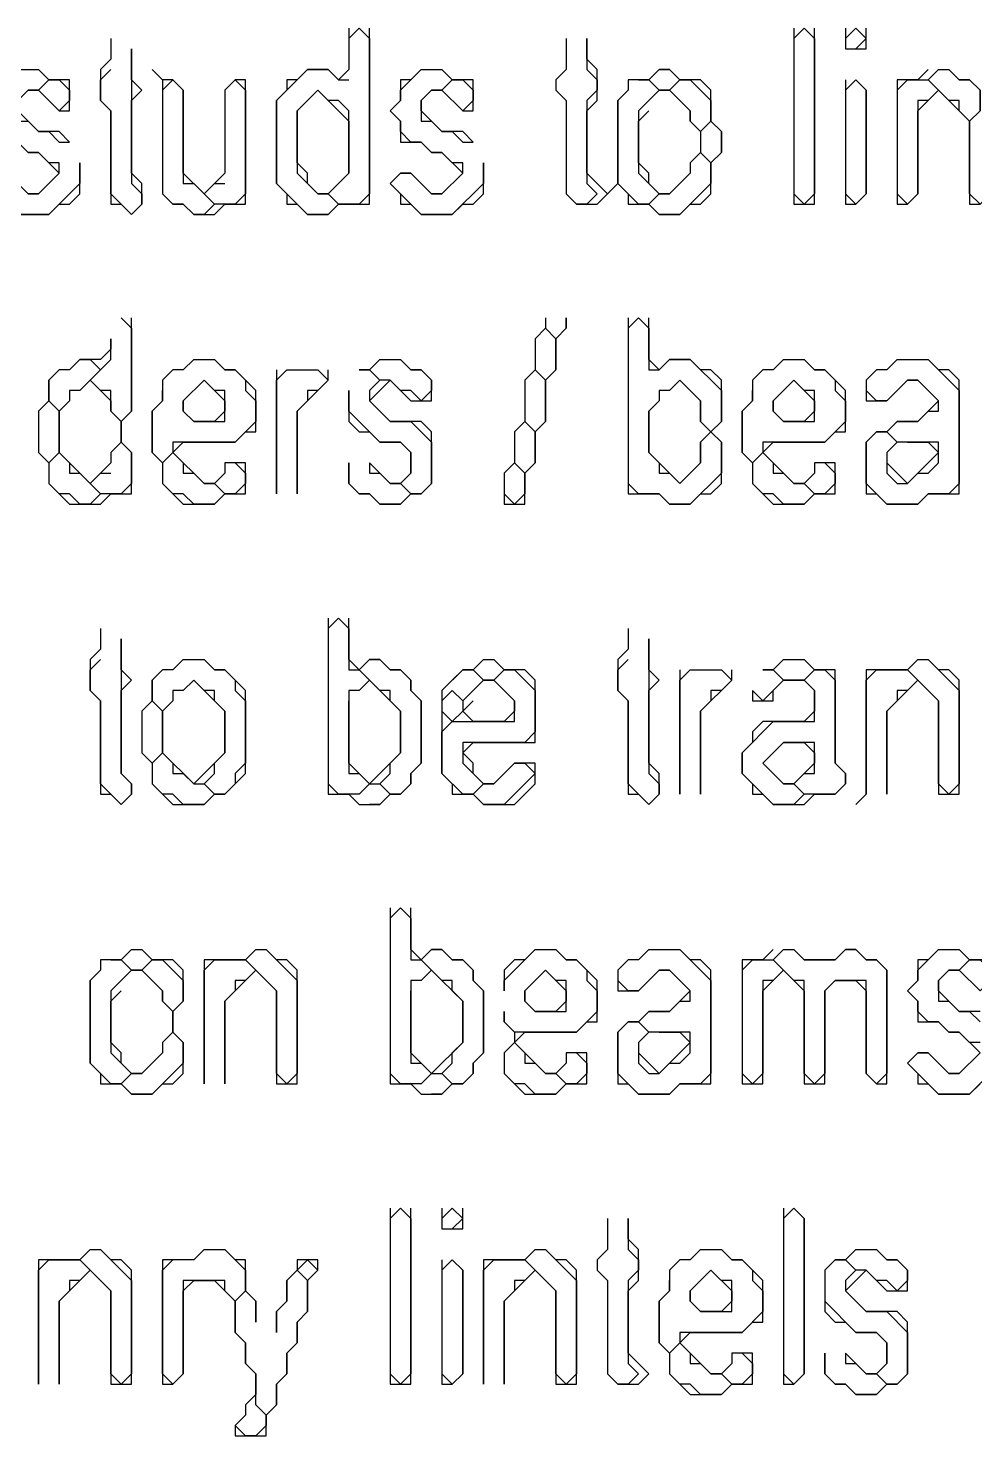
# Model space of a CAD drawing. Header units: metres. Extents: x 29 to 985, y 15 to 633.
# Drawn here: x 65.69 to 83.63, y 41.57 to 68.24 of the extents above; entities that cross this region are included whole.
import ezdxf

# ---------------------------------------------------------------- set-up
doc = ezdxf.new("R2010")
doc.units = ezdxf.units.M
doc.layers.add('ORIGINAL_DRAWING', color=8, linetype='CONTINUOUS')

msp = doc.modelspace()

# ---------------------------------------------------------------- linework, layer by layer
at = {"layer": 'ORIGINAL_DRAWING'}
for points in [[(67.255, 68.039), (67.255, 67.647), (67.059, 67.451), (67.059, 66.863), (67.255, 66.667), (67.255, 64.902), (67.451, 64.902), (67.647, 64.706), (67.843, 64.902), (67.843, 65.294), (67.647, 65.49), (67.647, 66.863), (67.843, 67.059), (67.647, 67.255), (67.647, 67.843), (67.647, 65.294), (67.843, 65.098), (67.843, 64.902), (67.647, 64.706), (67.255, 65.098), (67.255, 66.667), (67.059, 66.863), (67.059, 67.255), (67.255, 67.451)], [(71.765, 68.039), (71.961, 68.235), (72.157, 68.039), (72.157, 65.098), (71.961, 64.902), (71.569, 64.902), (71.373, 65.098), (71.765, 65.49), (71.765, 66.667), (71.569, 66.863), (71.373, 66.863), (71.176, 67.059), (70.784, 66.667), (70.784, 65.49), (71.176, 65.098), (71.373, 65.098), (71.569, 64.902), (71.373, 64.706), (70.98, 64.706), (70.392, 65.294), (70.392, 66.863), (70.98, 67.451), (71.373, 67.451), (71.569, 67.255), (71.765, 67.255)], [(71.765, 68.235), (71.765, 67.451), (71.569, 67.255), (71.373, 67.451), (70.98, 67.451), (70.784, 67.255), (70.588, 67.255), (70.588, 67.059), (70.392, 66.863), (70.392, 65.294), (70.588, 65.098), (70.588, 64.902), (70.784, 64.902), (70.98, 64.706), (71.373, 64.706), (71.569, 64.902), (72.157, 64.902), (72.157, 68.235)], [(75.882, 68.039), (75.882, 67.451), (75.686, 67.255), (75.686, 67.059), (75.882, 66.863), (75.882, 65.098), (76.078, 64.902), (76.471, 64.902), (76.863, 65.294), (77.059, 65.098), (77.059, 64.902), (77.451, 64.902), (77.647, 64.706), (78.039, 64.706), (78.235, 64.902), (78.431, 64.902), (78.627, 65.098), (78.627, 65.686), (78.824, 65.882), (78.824, 66.275), (78.627, 66.471), (78.627, 67.059), (78.431, 67.255), (78.039, 67.255), (77.843, 67.451), (77.647, 67.451), (77.451, 67.255), (77.059, 67.255), (77.059, 67.059), (76.863, 66.863), (76.863, 65.294), (76.667, 65.098), (76.275, 65.49), (76.275, 66.667), (76.471, 66.863), (76.471, 67.451), (76.275, 67.647), (76.275, 68.039), (76.275, 67.451), (76.471, 67.255), (76.471, 67.059), (76.275, 66.863), (76.275, 65.294), (76.471, 65.098), (76.275, 64.902), (76.078, 64.902), (75.882, 65.098)], [(80.196, 68.039), (80.392, 68.235), (80.588, 68.039), (80.588, 65.098), (80.392, 64.902), (80.196, 65.098)], [(80.196, 68.235), (80.196, 64.902), (80.588, 64.902), (80.588, 68.235)], [(81.176, 68.039), (81.373, 68.235), (81.569, 68.039), (81.373, 67.843)], [(81.176, 68.235), (81.176, 67.843), (81.569, 67.843), (81.569, 68.235)], [(65.49, 67.451), (65.882, 67.451), (66.078, 67.255), (65.882, 67.059), (65.686, 67.059), (65.49, 66.863)], [(65.49, 66.863), (65.686, 67.059), (65.882, 67.059), (66.275, 66.667), (66.471, 66.667), (66.471, 67.255), (66.078, 67.255), (65.882, 67.451)], [(65.882, 67.059), (66.078, 67.255), (66.275, 67.255), (66.471, 67.059), (66.471, 66.863), (66.275, 66.667)], [(68.039, 67.451), (68.235, 67.255), (68.235, 65.098), (68.431, 64.902), (68.627, 64.902), (68.824, 64.706), (69.216, 64.706), (69.412, 64.902), (69.804, 64.902), (69.804, 67.255), (69.608, 67.255), (69.412, 67.059), (69.412, 65.49), (69.02, 65.098), (68.627, 65.49), (68.627, 67.059), (68.431, 67.255), (68.235, 67.255)], [(68.235, 67.059), (68.431, 67.255), (68.627, 67.059), (68.627, 65.294), (68.824, 65.294), (69.216, 64.902), (69.02, 64.706), (68.824, 64.706), (68.627, 64.902), (68.431, 64.902), (68.235, 65.098)], [(69.412, 67.059), (69.608, 67.255), (69.804, 67.059), (69.804, 65.098), (69.608, 64.902), (69.216, 64.902), (69.02, 65.098), (69.216, 65.294), (69.412, 65.294)], [(73.137, 67.451), (72.941, 67.255), (72.745, 67.255), (72.745, 66.863), (72.549, 66.667), (72.745, 66.471), (72.745, 66.078), (73.137, 66.078), (73.333, 65.882), (73.529, 65.882), (73.922, 65.49), (73.529, 65.098), (73.333, 65.098), (72.941, 65.49), (72.745, 65.49), (72.549, 65.294), (72.745, 65.098), (72.745, 64.902), (72.941, 64.902), (73.137, 64.706), (73.725, 64.706), (73.922, 64.902), (74.118, 64.902), (74.314, 65.098), (74.314, 65.686), (74.314, 65.294), (73.725, 64.706), (73.137, 64.706), (72.549, 65.294), (72.745, 65.49), (72.941, 65.49), (73.333, 65.098), (73.529, 65.098), (73.922, 65.49), (73.922, 65.686), (73.725, 65.686), (73.529, 65.882), (73.333, 65.882), (73.137, 66.078), (72.941, 66.078), (72.745, 66.275), (72.745, 66.471), (72.549, 66.667), (72.745, 66.863), (72.745, 67.059), (73.137, 67.451), (73.529, 67.451), (73.725, 67.255), (73.529, 67.059), (73.333, 67.059), (73.137, 66.863), (73.137, 66.471), (73.333, 66.471), (73.529, 66.275), (73.725, 66.275), (73.922, 66.078), (74.118, 66.078), (73.922, 66.275), (73.529, 66.275), (73.137, 66.667), (73.137, 66.863), (73.333, 67.059), (73.529, 67.059), (73.922, 66.667), (74.118, 66.667), (74.118, 67.255), (73.725, 67.255), (73.529, 67.451)], [(73.529, 67.059), (73.725, 67.255), (73.922, 67.255), (74.118, 67.059), (74.118, 66.863), (73.922, 66.667)], [(77.255, 67.255), (77.451, 67.255), (77.647, 67.059), (77.255, 66.667), (77.255, 65.49), (77.647, 65.098), (77.451, 64.902), (77.255, 64.902), (76.863, 65.294), (76.863, 66.863)], [(77.451, 67.255), (77.647, 67.451), (77.843, 67.451), (78.039, 67.255), (77.843, 67.059), (77.647, 67.059)], [(77.843, 67.059), (78.039, 67.255), (78.235, 67.255), (78.627, 66.863), (78.627, 66.471), (78.431, 66.275), (78.235, 66.471), (78.235, 66.667)], [(81.176, 67.059), (81.373, 67.255), (81.569, 67.059), (81.569, 65.098), (81.373, 64.902), (81.176, 65.098)], [(81.176, 67.255), (81.176, 64.902), (81.373, 64.902), (81.569, 65.098), (81.569, 67.059), (81.373, 67.255)], [(82.745, 67.451), (82.549, 67.255), (82.157, 67.255), (82.157, 64.902), (82.353, 64.902), (82.549, 65.098), (82.549, 66.667), (82.941, 67.059), (83.529, 66.471), (83.529, 64.902), (83.725, 64.902), (83.922, 65.098), (83.922, 65.294), (83.922, 65.098), (83.725, 64.902), (83.529, 65.098), (83.529, 66.471), (83.725, 66.667), (83.725, 67.059), (83.529, 67.255), (83.333, 67.255), (83.137, 67.451)], [(82.157, 67.059), (82.353, 67.255), (82.745, 67.255), (82.941, 67.059), (82.745, 66.863), (82.549, 66.863), (82.549, 65.098), (82.353, 64.902), (82.157, 65.098)], [(82.745, 67.255), (82.941, 67.451), (83.137, 67.451), (83.333, 67.255), (83.529, 67.255), (83.725, 67.059), (83.725, 66.667), (83.529, 66.471), (83.333, 66.667), (83.333, 66.863), (83.137, 66.863)], [(71.176, 67.059), (71.765, 66.471), (71.765, 65.49), (71.373, 65.098), (71.176, 65.098), (70.98, 65.294), (70.98, 65.49), (70.784, 65.686), (70.784, 66.667)], [(77.451, 66.863), (77.647, 67.059), (77.843, 67.059), (78.235, 66.667), (78.235, 66.471), (78.431, 66.275), (78.431, 65.882), (78.235, 65.686), (78.235, 65.49), (77.843, 65.098), (77.647, 65.098), (77.451, 65.294), (77.451, 65.49), (77.255, 65.686), (77.255, 66.471), (77.451, 66.667)], [(65.49, 66.471), (65.686, 66.471), (65.882, 66.275), (66.078, 66.275), (66.275, 66.078), (66.471, 66.078), (66.275, 66.275), (65.882, 66.275), (65.49, 66.667)], [(78.431, 66.275), (78.627, 66.471), (78.824, 66.275), (78.824, 65.882), (78.627, 65.686), (78.431, 65.882)], [(65.49, 66.078), (65.686, 65.882), (65.882, 65.882), (66.275, 65.49), (65.882, 65.098), (65.686, 65.098), (65.294, 65.49)], [(65.294, 65.49), (65.686, 65.098), (65.882, 65.098), (66.275, 65.49), (66.275, 65.686), (66.078, 65.686), (65.882, 65.882), (65.686, 65.882), (65.49, 66.078)], [(78.235, 65.686), (78.431, 65.882), (78.627, 65.686), (78.627, 65.294), (78.039, 64.706), (77.647, 64.706), (77.451, 64.902), (77.647, 65.098), (77.843, 65.098), (78.235, 65.49)], [(65.49, 64.706), (66.078, 64.706), (66.275, 64.902), (66.471, 64.902), (66.667, 65.098), (66.667, 65.686), (66.667, 65.294), (66.078, 64.706), (65.49, 64.706)], [(67.451, 62.745), (67.647, 62.549), (67.647, 60.98), (67.451, 60.784), (67.255, 60.98), (67.255, 61.373), (67.059, 61.373), (66.863, 61.569), (67.255, 61.961), (67.255, 62.353), (67.255, 62.157), (67.059, 61.961), (66.667, 61.961), (66.471, 61.765), (66.275, 61.765), (66.078, 61.569), (66.078, 61.176), (65.882, 60.98), (65.882, 60.196), (66.078, 60), (66.078, 59.608), (66.471, 59.216), (67.059, 59.216), (67.255, 59.412), (67.647, 59.412), (67.647, 60.196), (67.451, 60.392), (67.451, 60.784), (67.647, 60.98), (67.647, 62.745)], [(75.49, 62.745), (75.49, 62.549), (75.294, 62.353), (75.294, 61.765), (75.098, 61.569), (75.098, 60.784), (74.902, 60.588), (74.902, 60), (74.706, 59.804), (74.706, 59.216), (75.098, 59.216), (75.098, 59.804), (75.294, 60), (75.294, 60.588), (75.49, 60.784), (75.49, 61.569), (75.686, 61.765), (75.686, 62.353), (75.882, 62.549), (75.882, 62.745), (75.882, 62.549), (75.686, 62.353), (75.49, 62.549)], [(77.059, 62.549), (77.255, 62.745), (77.451, 62.549), (77.451, 61.765), (77.647, 61.765), (77.843, 61.961), (78.235, 61.961), (78.824, 61.373), (78.824, 60.784), (78.627, 60.588), (78.431, 60.784), (78.431, 61.176), (78.039, 61.569), (77.843, 61.373), (77.647, 61.373), (77.647, 61.176), (77.451, 60.98), (77.451, 60.196), (77.647, 60), (77.647, 59.804), (77.843, 59.804), (78.039, 59.608), (78.431, 60), (78.431, 60.392), (78.627, 60.588), (78.824, 60.392), (78.824, 59.804), (78.235, 59.216), (77.843, 59.216), (77.647, 59.412), (77.255, 59.412), (77.059, 59.608)], [(77.059, 62.745), (77.059, 59.412), (77.647, 59.412), (77.843, 59.216), (78.235, 59.216), (78.431, 59.412), (78.627, 59.412), (78.824, 59.608), (78.824, 60.392), (78.627, 60.588), (78.824, 60.784), (78.824, 61.569), (78.627, 61.765), (78.431, 61.765), (78.235, 61.961), (77.843, 61.961), (77.647, 61.765), (77.451, 61.961), (77.451, 62.745)], [(75.294, 62.353), (75.49, 62.549), (75.686, 62.353), (75.686, 61.765), (75.49, 61.569), (75.294, 61.765)], [(66.471, 61.765), (66.667, 61.961), (66.863, 61.961), (67.059, 61.765), (66.667, 61.373), (66.471, 61.373), (66.471, 61.176), (66.275, 60.98), (66.078, 61.176), (66.078, 61.569), (66.275, 61.765)], [(68.824, 61.961), (69.216, 61.961), (69.412, 61.765), (69.608, 61.765), (69.804, 61.569), (69.804, 61.373), (70, 61.176), (70, 60.784), (69.608, 60.392), (68.431, 60.392), (68.431, 60.196), (68.235, 60), (68.039, 60.196), (68.039, 60.98), (68.235, 61.176), (68.235, 61.373)], [(68.824, 61.961), (68.627, 61.765), (68.431, 61.765), (68.235, 61.569), (68.235, 61.176), (68.039, 60.98), (68.039, 60.196), (68.235, 60), (68.235, 59.608), (68.627, 59.216), (69.216, 59.216), (69.412, 59.412), (69.804, 59.412), (69.804, 60), (69.412, 60), (69.412, 59.804), (69.216, 59.608), (69.02, 59.608), (68.431, 60.196), (68.627, 60.392), (69.608, 60.392), (69.804, 60.588), (70, 60.588), (70, 61.373), (69.608, 61.765), (69.412, 61.765), (69.216, 61.961)], [(72.353, 61.961), (72.157, 61.765), (71.961, 61.765), (72.157, 61.765), (72.353, 61.569), (72.157, 61.373), (72.157, 61.176), (72.549, 60.784), (72.941, 60.784), (73.333, 60.392), (73.333, 59.608), (73.137, 59.412), (72.941, 59.412), (72.745, 59.608), (72.941, 59.804), (72.941, 60.196), (72.745, 60.392), (72.353, 60.392), (71.765, 60.98), (71.765, 61.373), (71.765, 60.784), (71.961, 60.588), (72.157, 60.588), (72.353, 60.392), (72.745, 60.392), (72.941, 60.196), (72.941, 59.804), (72.745, 59.608), (72.549, 59.608), (72.157, 60), (72.157, 59.804), (72.353, 59.804), (72.549, 59.608), (72.745, 59.608), (72.941, 59.412), (72.745, 59.216), (72.353, 59.216), (72.157, 59.412), (71.961, 59.412), (71.765, 59.608), (71.765, 60), (71.765, 59.608), (71.961, 59.412), (72.157, 59.412), (72.353, 59.216), (72.745, 59.216), (72.941, 59.412), (73.137, 59.412), (73.333, 59.608), (73.333, 60.588), (73.137, 60.784), (72.549, 60.784), (72.157, 61.176), (72.549, 61.569), (72.941, 61.176), (73.333, 61.176), (73.333, 61.569), (73.137, 61.765), (72.941, 61.765), (72.745, 61.961)], [(72.157, 61.765), (72.353, 61.961), (72.745, 61.961), (72.941, 61.765), (73.137, 61.765), (73.333, 61.569), (73.333, 61.373), (73.137, 61.176), (72.941, 61.373), (72.745, 61.373), (72.549, 61.569), (72.353, 61.569)], [(80, 61.961), (80.392, 61.961), (80.588, 61.765), (80.784, 61.765), (80.98, 61.569), (80.98, 61.373), (81.176, 61.176), (81.176, 60.784), (80.784, 60.392), (79.608, 60.392), (79.608, 60.196), (79.412, 60), (79.216, 60.196), (79.216, 60.98), (79.412, 61.176), (79.412, 61.373)], [(80, 61.961), (79.804, 61.765), (79.608, 61.765), (79.412, 61.569), (79.412, 61.176), (79.216, 60.98), (79.216, 60.196), (79.412, 60), (79.412, 59.608), (79.804, 59.216), (80.392, 59.216), (80.588, 59.412), (80.98, 59.412), (80.98, 60), (80.588, 60), (80.588, 59.804), (80.392, 59.608), (80.196, 59.608), (79.608, 60.196), (79.804, 60.392), (80.784, 60.392), (80.98, 60.588), (81.176, 60.588), (81.176, 61.373), (80.784, 61.765), (80.588, 61.765), (80.392, 61.961)], [(82.157, 61.961), (82.745, 61.961), (83.333, 61.373), (83.333, 59.608), (83.137, 59.412), (82.745, 59.412), (82.549, 59.216), (81.961, 59.216), (81.569, 59.608), (81.569, 60.392), (81.765, 60.588), (81.961, 60.588), (82.157, 60.392), (81.961, 60.196), (81.961, 59.804), (82.157, 59.608), (82.353, 59.608), (82.549, 59.804), (82.745, 59.804), (82.941, 60), (82.941, 60.392), (82.157, 60.392), (81.961, 60.588), (82.157, 60.784), (82.549, 60.784), (82.745, 60.98), (82.941, 60.98), (82.941, 61.176), (82.549, 61.569), (82.353, 61.569), (81.961, 61.176), (81.765, 61.176), (81.569, 61.373)], [(82.157, 61.961), (81.961, 61.765), (81.765, 61.765), (81.569, 61.569), (81.569, 61.176), (81.961, 61.176), (82.353, 61.569), (82.549, 61.569), (82.941, 61.176), (82.549, 60.784), (82.157, 60.784), (81.961, 60.588), (81.765, 60.588), (81.569, 60.392), (81.569, 59.412), (81.765, 59.412), (81.961, 59.216), (82.549, 59.216), (82.745, 59.412), (83.333, 59.412), (83.333, 61.569), (83.137, 61.765), (82.941, 61.765), (82.745, 61.961)], [(70.392, 61.765), (70.392, 59.412), (70.392, 61.569), (70.588, 61.765), (71.176, 61.765), (71.373, 61.569), (71.176, 61.373), (70.98, 61.373), (70.98, 61.176), (70.784, 60.98), (70.784, 59.412), (70.784, 60.98), (71.373, 61.569), (71.373, 61.765)], [(75.098, 61.569), (75.294, 61.765), (75.49, 61.569), (75.49, 60.784), (75.294, 60.588), (75.098, 60.784)], [(66.863, 61.569), (67.255, 61.176), (67.255, 60.98), (67.451, 60.784), (67.451, 60.392), (67.255, 60.196), (67.255, 60), (66.863, 59.608), (66.275, 60.196), (66.275, 60.98)], [(69.02, 61.569), (69.412, 61.176), (69.412, 60.98), (69.216, 60.784), (68.824, 60.784), (68.627, 60.98), (68.627, 61.176)], [(69.02, 61.569), (68.627, 61.176), (68.627, 60.98), (68.824, 60.784), (69.412, 60.784), (69.412, 61.373), (69.216, 61.373)], [(78.039, 61.569), (78.431, 61.176), (78.431, 60.784), (78.627, 60.588), (78.431, 60.392), (78.431, 60), (78.039, 59.608), (77.451, 60.196), (77.451, 60.98)], [(80.196, 61.569), (80.588, 61.176), (80.588, 60.98), (80.392, 60.784), (80, 60.784), (79.804, 60.98), (79.804, 61.176)], [(80.196, 61.569), (79.804, 61.176), (79.804, 60.98), (80, 60.784), (80.588, 60.784), (80.588, 61.373), (80.392, 61.373)], [(65.882, 60.98), (66.078, 61.176), (66.275, 60.98), (66.275, 60.196), (66.078, 60), (65.882, 60.196)], [(74.902, 60.588), (75.098, 60.784), (75.294, 60.588), (75.294, 60), (75.098, 59.804), (74.902, 60)], [(67.255, 60.196), (67.451, 60.392), (67.647, 60.196), (67.647, 59.608), (67.451, 59.412), (67.059, 59.412), (66.863, 59.608), (67.059, 59.804), (67.255, 59.804)], [(82.353, 60.392), (82.745, 60.392), (82.941, 60.196), (82.353, 59.608), (81.961, 60)], [(66.078, 60), (66.275, 60.196), (66.471, 60), (66.471, 59.804), (66.667, 59.804), (67.059, 59.412), (66.863, 59.216), (66.667, 59.216), (66.471, 59.412), (66.275, 59.412), (66.078, 59.608)], [(68.235, 60), (68.431, 60.196), (68.627, 60), (68.627, 59.804), (68.824, 59.804), (69.02, 59.608), (69.216, 59.608), (69.412, 59.412), (69.216, 59.216), (68.824, 59.216), (68.627, 59.412), (68.431, 59.412), (68.235, 59.608)], [(69.608, 60), (69.804, 59.804), (69.804, 59.608), (69.608, 59.412), (69.412, 59.412), (69.216, 59.608)], [(74.706, 59.804), (74.902, 60), (75.098, 59.804), (75.098, 59.412), (74.902, 59.216), (74.706, 59.412)], [(79.412, 60), (79.608, 60.196), (79.804, 60), (79.804, 59.804), (80, 59.804), (80.196, 59.608), (80.392, 59.608), (80.588, 59.412), (80.392, 59.216), (80, 59.216), (79.804, 59.412), (79.608, 59.412), (79.412, 59.608)], [(80.784, 60), (80.98, 59.804), (80.98, 59.608), (80.784, 59.412), (80.588, 59.412), (80.392, 59.608)], [(67.059, 56.863), (67.059, 56.471), (66.863, 56.275), (66.863, 55.686), (67.059, 55.49), (67.059, 53.725), (67.255, 53.725), (67.451, 53.529), (67.647, 53.725), (67.647, 53.922), (67.451, 54.118), (67.451, 55.686), (67.647, 55.882), (67.451, 56.078), (67.451, 56.667), (67.451, 54.118), (67.647, 53.922), (67.647, 53.725), (67.451, 53.529), (67.059, 53.922), (67.059, 55.49), (66.863, 55.686), (66.863, 56.078), (67.059, 56.275)], [(71.373, 56.863), (71.569, 57.059), (71.765, 56.863), (71.765, 56.078), (71.961, 56.078), (72.157, 55.882), (71.961, 55.686), (71.765, 55.686), (71.765, 54.118), (71.961, 54.118), (72.157, 53.922), (71.961, 53.725), (71.569, 53.725), (71.373, 53.922)], [(71.373, 57.059), (71.373, 53.725), (71.765, 53.725), (71.961, 53.529), (72.353, 53.529), (72.549, 53.725), (72.745, 53.725), (72.941, 53.922), (72.941, 54.118), (73.137, 54.314), (73.137, 55.49), (72.941, 55.686), (72.941, 55.882), (72.745, 56.078), (72.549, 56.078), (72.353, 56.275), (72.157, 56.275), (71.961, 56.078), (71.765, 56.275), (71.765, 57.059)], [(77.059, 56.863), (77.059, 56.471), (76.863, 56.275), (76.863, 55.686), (77.059, 55.49), (77.059, 53.725), (77.255, 53.725), (77.451, 53.529), (77.647, 53.725), (77.647, 54.118), (77.451, 54.314), (77.451, 55.686), (77.647, 55.882), (77.451, 56.078), (77.451, 56.667), (77.451, 54.118), (77.647, 53.922), (77.647, 53.725), (77.451, 53.529), (77.059, 53.922), (77.059, 55.49), (76.863, 55.686), (76.863, 56.078), (77.059, 56.275)], [(68.627, 56.275), (68.431, 56.078), (68.235, 56.078), (68.039, 55.882), (68.039, 55.49), (67.843, 55.294), (67.843, 54.51), (68.039, 54.314), (68.039, 53.922), (68.431, 53.529), (69.02, 53.529), (69.216, 53.725), (69.412, 53.725), (69.804, 54.118), (69.804, 55.686), (69.412, 56.078), (69.216, 56.078), (69.02, 56.275)], [(68.431, 56.078), (68.627, 56.275), (69.02, 56.275), (69.216, 56.078), (69.412, 56.078), (69.608, 55.882), (69.608, 55.686), (69.804, 55.49), (69.804, 54.314), (69.608, 54.118), (69.608, 53.922), (69.412, 53.725), (69.216, 53.725), (69.02, 53.922), (69.216, 54.118), (69.216, 54.314), (69.412, 54.51), (69.412, 55.294), (69.216, 55.49), (69.216, 55.686), (69.02, 55.686), (68.824, 55.882), (68.627, 55.686), (68.431, 55.686), (68.431, 55.49), (68.235, 55.294), (68.039, 55.49), (68.039, 55.882), (68.235, 56.078)], [(71.961, 56.078), (72.157, 56.275), (72.353, 56.275), (72.549, 56.078), (72.745, 56.078), (72.941, 55.882), (72.941, 55.686), (73.137, 55.49), (73.137, 54.314), (72.941, 54.118), (72.941, 53.922), (72.745, 53.725), (72.549, 53.725), (72.353, 53.922), (72.549, 54.118), (72.549, 54.314), (72.745, 54.51), (72.745, 55.294), (72.549, 55.49), (72.549, 55.686), (72.353, 55.686)], [(74.314, 56.275), (74.118, 56.078), (73.922, 56.078), (73.529, 55.686), (73.529, 54.118), (73.725, 53.922), (73.725, 53.725), (74.118, 53.725), (74.314, 53.529), (74.902, 53.529), (75.294, 53.922), (75.294, 54.314), (74.902, 54.314), (74.51, 53.922), (74.314, 53.922), (74.118, 54.118), (74.118, 54.314), (73.922, 54.51), (74.118, 54.706), (75.294, 54.706), (75.294, 55.882), (75.098, 56.078), (74.706, 56.078), (74.51, 56.275)], [(74.118, 56.078), (74.314, 56.275), (74.51, 56.275), (74.706, 56.078), (74.51, 55.882), (74.314, 55.882)], [(80, 56.275), (79.804, 56.078), (79.608, 56.078), (79.804, 56.078), (80, 55.882), (79.608, 55.49), (79.412, 55.686), (79.412, 55.49), (79.804, 55.49), (79.804, 55.686), (80, 55.882), (80.392, 55.882), (80.588, 55.686), (80.588, 55.294), (80.392, 55.098), (79.608, 55.098), (79.412, 54.902), (79.412, 54.706), (79.216, 54.51), (79.216, 54.118), (79.412, 53.922), (79.412, 53.725), (79.608, 53.725), (79.804, 53.529), (80.392, 53.529), (80.588, 53.725), (80.98, 53.725), (81.176, 53.922), (81.176, 54.118), (80.98, 54.314), (80.98, 56.078), (80.588, 56.078), (80.392, 56.275)], [(79.804, 56.078), (80, 56.275), (80.392, 56.275), (80.588, 56.078), (80.392, 55.882), (80, 55.882)], [(82.549, 56.275), (82.353, 56.078), (81.569, 56.078), (81.569, 53.725), (81.373, 53.529), (81.569, 53.725), (81.569, 55.882), (81.765, 56.078), (82.353, 56.078), (82.549, 55.882), (82.353, 55.686), (82.157, 55.686), (82.157, 55.49), (81.961, 55.294), (81.961, 53.725), (81.961, 55.294), (82.549, 55.882), (82.941, 55.49), (82.941, 53.725), (83.333, 53.725), (83.333, 55.882), (83.137, 56.078), (82.941, 56.078), (82.745, 56.275)], [(82.353, 56.078), (82.549, 56.275), (82.745, 56.275), (83.333, 55.686), (83.333, 53.922), (83.137, 53.725), (82.941, 53.922), (82.941, 55.49)], [(74.51, 55.882), (74.706, 56.078), (74.902, 56.078), (75.294, 55.686), (75.294, 54.902), (75.098, 54.706), (73.922, 54.706), (73.922, 54.314), (74.314, 53.922), (74.118, 53.725), (73.922, 53.725), (73.529, 54.118), (73.529, 54.902), (73.725, 55.098), (74.902, 55.098), (74.902, 55.49)], [(73.725, 55.882), (73.922, 56.078), (74.118, 56.078), (74.314, 55.882), (73.922, 55.49), (73.725, 55.686)], [(78.039, 56.078), (78.039, 53.725), (78.039, 55.882), (78.235, 56.078), (78.824, 56.078), (79.02, 55.882), (78.824, 55.686), (78.627, 55.686), (78.627, 55.49), (78.431, 55.294), (78.431, 53.725), (78.431, 55.294), (79.02, 55.882), (79.02, 56.078)], [(80.392, 55.882), (80.588, 56.078), (80.784, 56.078), (80.98, 55.882), (80.98, 54.314), (81.176, 54.118), (81.176, 53.922), (80.98, 53.725), (80.392, 53.725), (80.196, 53.922), (80.392, 54.118), (80.588, 54.118), (80.588, 54.706), (80, 54.706), (79.608, 54.314), (80, 53.922), (80.196, 53.922), (80.392, 53.725), (80.196, 53.529), (79.804, 53.529), (79.216, 54.118), (79.216, 54.51), (79.804, 55.098), (80.588, 55.098), (80.588, 55.686)], [(68.824, 55.882), (69.412, 55.294), (69.412, 54.51), (68.824, 53.922), (68.235, 54.51), (68.235, 55.294)], [(72.157, 55.882), (72.745, 55.294), (72.745, 54.51), (72.157, 53.922), (71.765, 54.314), (71.765, 55.49)], [(74.118, 55.686), (74.314, 55.882), (74.51, 55.882), (74.902, 55.49), (74.902, 55.294), (74.706, 55.098), (74.118, 55.098), (73.922, 55.294), (74.118, 55.49)], [(67.843, 55.294), (68.039, 55.49), (68.235, 55.294), (68.235, 54.51), (68.039, 54.314), (67.843, 54.51)], [(73.529, 55.49), (73.725, 55.686), (73.922, 55.49), (73.922, 55.294), (73.725, 55.098), (73.529, 55.294)], [(80, 54.706), (80.392, 54.706), (80.588, 54.51), (80.588, 54.314), (80.196, 53.922), (80, 53.922), (79.608, 54.314)], [(68.039, 54.314), (68.235, 54.51), (68.431, 54.314), (68.431, 54.118), (68.627, 54.118), (68.824, 53.922), (69.02, 53.922), (69.216, 53.725), (69.02, 53.529), (68.627, 53.529), (68.431, 53.725), (68.235, 53.725), (68.039, 53.922)], [(74.902, 54.314), (75.098, 54.314), (75.294, 54.118), (74.706, 53.529), (74.314, 53.529), (74.118, 53.725), (74.314, 53.922), (74.51, 53.922)], [(71.961, 53.725), (72.157, 53.922), (72.353, 53.922), (72.549, 53.725), (72.353, 53.529), (72.157, 53.529)], [(72.549, 51.373), (72.745, 51.569), (72.941, 51.373), (72.941, 50.588), (73.137, 50.588), (73.333, 50.392), (73.137, 50.196), (72.941, 50.196), (72.941, 48.627), (73.137, 48.627), (73.333, 48.431), (73.137, 48.235), (72.745, 48.235), (72.549, 48.431)], [(72.549, 51.569), (72.549, 48.235), (72.941, 48.235), (73.137, 48.039), (73.529, 48.039), (73.725, 48.235), (73.922, 48.235), (74.118, 48.431), (74.118, 48.627), (74.314, 48.824), (74.314, 50), (74.118, 50.196), (74.118, 50.392), (73.922, 50.588), (73.725, 50.588), (73.529, 50.784), (73.333, 50.784), (73.137, 50.588), (72.941, 50.784), (72.941, 51.569)], [(67.647, 50.784), (67.451, 50.588), (67.059, 50.588), (67.059, 50.392), (66.863, 50.196), (66.863, 48.627), (67.059, 48.431), (67.059, 48.235), (67.451, 48.235), (67.647, 48.039), (68.039, 48.039), (68.235, 48.235), (68.431, 48.235), (68.627, 48.431), (68.627, 49.02), (68.431, 49.216), (68.431, 49.608), (68.627, 49.804), (68.627, 50.392), (68.431, 50.588), (68.039, 50.588), (67.843, 50.784)], [(67.451, 50.588), (67.647, 50.784), (67.843, 50.784), (68.039, 50.588), (67.843, 50.392), (67.647, 50.392)], [(70, 50.784), (69.804, 50.588), (69.02, 50.588), (69.02, 48.235), (69.02, 50.392), (69.216, 50.588), (69.804, 50.588), (70, 50.392), (69.804, 50.196), (69.608, 50.196), (69.608, 50), (69.412, 49.804), (69.412, 48.235), (69.412, 49.804), (70, 50.392), (70.392, 50), (70.392, 48.235), (70.784, 48.235), (70.784, 50.392), (70.588, 50.588), (70.392, 50.588), (70.196, 50.784)], [(69.804, 50.588), (70, 50.784), (70.196, 50.784), (70.784, 50.196), (70.784, 48.431), (70.588, 48.235), (70.392, 48.431), (70.392, 50)], [(73.137, 50.588), (73.333, 50.784), (73.529, 50.784), (73.725, 50.588), (73.922, 50.588), (74.118, 50.392), (74.118, 50.196), (74.314, 50), (74.314, 48.824), (74.118, 48.627), (74.118, 48.431), (73.922, 48.235), (73.725, 48.235), (73.529, 48.431), (73.725, 48.627), (73.725, 48.824), (73.922, 49.02), (73.922, 49.804), (73.725, 50), (73.725, 50.196), (73.529, 50.196)], [(75.294, 50.784), (75.098, 50.588), (74.902, 50.588), (74.706, 50.392), (74.706, 50), (74.706, 50.196), (75.294, 50.784), (75.686, 50.784), (75.882, 50.588), (76.078, 50.588), (76.275, 50.392), (76.275, 50.196), (76.471, 50), (76.471, 49.608), (76.078, 49.216), (74.902, 49.216), (74.706, 49.412), (74.706, 49.608), (74.706, 49.412), (74.902, 49.216), (74.902, 49.02), (74.706, 48.824), (74.706, 48.431), (75.098, 48.039), (75.686, 48.039), (75.882, 48.235), (76.275, 48.235), (76.275, 48.824), (75.882, 48.824), (75.882, 48.627), (75.686, 48.431), (75.49, 48.431), (74.902, 49.02), (75.098, 49.216), (76.078, 49.216), (76.275, 49.412), (76.471, 49.412), (76.471, 50.196), (76.078, 50.588), (75.882, 50.588), (75.686, 50.784)], [(77.451, 50.784), (78.039, 50.784), (78.627, 50.196), (78.627, 48.431), (78.431, 48.235), (78.039, 48.235), (77.843, 48.039), (77.255, 48.039), (76.863, 48.431), (76.863, 49.216), (77.059, 49.412), (77.255, 49.412), (77.451, 49.216), (77.255, 49.02), (77.255, 48.627), (77.451, 48.431), (77.647, 48.431), (77.843, 48.627), (78.039, 48.627), (78.235, 48.824), (78.235, 49.216), (77.451, 49.216), (77.255, 49.412), (77.451, 49.608), (77.843, 49.608), (78.039, 49.804), (78.235, 49.804), (78.235, 50), (77.843, 50.392), (77.647, 50.392), (77.255, 50), (77.059, 50), (76.863, 50.196)], [(77.451, 50.784), (77.255, 50.588), (77.059, 50.588), (76.863, 50.392), (76.863, 50), (77.255, 50), (77.647, 50.392), (77.843, 50.392), (78.235, 50), (77.843, 49.608), (77.451, 49.608), (77.255, 49.412), (77.059, 49.412), (76.863, 49.216), (76.863, 48.235), (77.059, 48.235), (77.255, 48.039), (77.843, 48.039), (78.039, 48.235), (78.627, 48.235), (78.627, 50.392), (78.431, 50.588), (78.235, 50.588), (78.039, 50.784)], [(79.804, 50.784), (79.608, 50.588), (79.216, 50.588), (79.216, 48.235), (79.608, 48.235), (79.608, 50), (80, 50.392), (80.392, 50), (80.392, 48.235), (80.784, 48.235), (80.784, 50), (80.98, 50.196), (81.373, 50.196), (81.569, 50), (81.569, 48.431), (81.765, 48.235), (81.961, 48.235), (81.961, 50.392), (81.765, 50.588), (81.569, 50.588), (81.373, 50.784), (81.176, 50.784), (80.98, 50.588), (80.392, 50.588), (80.196, 50.784)], [(79.804, 50.588), (80, 50.784), (80.196, 50.784), (80.392, 50.588), (80.98, 50.588), (81.176, 50.784), (81.373, 50.784), (81.569, 50.588), (81.765, 50.588), (81.961, 50.392), (81.961, 48.431), (81.765, 48.235), (81.569, 48.431), (81.569, 50.196), (80.98, 50.196), (80.784, 50), (80.784, 48.431), (80.588, 48.235), (80.392, 48.431), (80.392, 50.196), (80.196, 50.196)], [(82.941, 50.784), (82.745, 50.588), (82.549, 50.588), (82.549, 50.196), (82.353, 50), (82.549, 49.804), (82.549, 49.412), (82.941, 49.412), (83.137, 49.216), (83.333, 49.216), (83.725, 48.824), (83.333, 48.431), (83.137, 48.431), (82.745, 48.824), (82.549, 48.824), (82.353, 48.627), (82.549, 48.431), (82.549, 48.235), (82.745, 48.235), (82.941, 48.039), (83.529, 48.039), (83.725, 48.235)], [(83.725, 49.02), (83.529, 49.02), (83.333, 49.216), (83.137, 49.216), (82.941, 49.412), (82.745, 49.412), (82.549, 49.608), (82.549, 49.804), (82.353, 50), (82.549, 50.196), (82.549, 50.392), (82.941, 50.784), (83.333, 50.784), (83.529, 50.588), (83.333, 50.392), (83.137, 50.392), (82.941, 50.196), (82.941, 49.804), (83.137, 49.804), (83.333, 49.608), (83.529, 49.608), (83.725, 49.412)], [(83.922, 50.588), (83.529, 50.588), (83.333, 50.784)], [(67.255, 50.588), (67.451, 50.588), (67.647, 50.392), (67.255, 50), (67.255, 48.824), (67.647, 48.431), (67.451, 48.235), (67.255, 48.235), (66.863, 48.627), (66.863, 50.196)], [(67.843, 50.392), (68.039, 50.588), (68.235, 50.588), (68.627, 50.196), (68.627, 49.804), (68.431, 49.608), (68.235, 49.804), (68.235, 50)], [(79.216, 50.392), (79.412, 50.588), (79.804, 50.588), (80, 50.392), (79.804, 50.196), (79.608, 50.196), (79.608, 48.431), (79.412, 48.235), (79.216, 48.431)], [(83.333, 50.392), (83.529, 50.588), (83.725, 50.588), (83.922, 50.392), (83.922, 50.196), (83.725, 50)], [(67.451, 50.196), (67.647, 50.392), (67.843, 50.392), (68.235, 50), (68.235, 49.804), (68.431, 49.608), (68.431, 49.216), (68.235, 49.02), (68.235, 48.824), (67.843, 48.431), (67.647, 48.431), (67.451, 48.627), (67.451, 48.824), (67.255, 49.02), (67.255, 49.804), (67.451, 50)], [(73.333, 50.392), (73.922, 49.804), (73.922, 49.02), (73.333, 48.431), (72.941, 48.824), (72.941, 50)], [(75.49, 50.392), (75.882, 50), (75.882, 49.804), (75.686, 49.608), (75.294, 49.608), (75.098, 49.804), (75.098, 50)], [(75.49, 50.392), (75.098, 50), (75.098, 49.804), (75.294, 49.608), (75.882, 49.608), (75.882, 50.196), (75.686, 50.196)], [(83.725, 49.608), (83.333, 49.608), (82.941, 50), (82.941, 50.196), (83.137, 50.392), (83.333, 50.392), (83.725, 50)], [(68.235, 49.02), (68.431, 49.216), (68.627, 49.02), (68.627, 48.627), (68.039, 48.039), (67.647, 48.039), (67.451, 48.235), (67.647, 48.431), (67.843, 48.431), (68.235, 48.824)], [(77.647, 49.216), (78.039, 49.216), (78.235, 49.02), (77.647, 48.431), (77.255, 48.824)], [(74.706, 48.824), (74.902, 49.02), (75.098, 48.824), (75.098, 48.627), (75.294, 48.627), (75.49, 48.431), (75.686, 48.431), (75.882, 48.235), (75.686, 48.039), (75.294, 48.039), (75.098, 48.235), (74.902, 48.235), (74.706, 48.431)], [(76.078, 48.824), (76.275, 48.627), (76.275, 48.431), (76.078, 48.235), (75.882, 48.235), (75.686, 48.431)], [(84.118, 48.627), (83.529, 48.039), (82.941, 48.039), (82.353, 48.627), (82.549, 48.824), (82.745, 48.824), (83.137, 48.431), (83.333, 48.431), (83.725, 48.824)], [(73.137, 48.235), (73.333, 48.431), (73.529, 48.431), (73.725, 48.235), (73.529, 48.039), (73.333, 48.039)], [(72.549, 45.686), (72.745, 45.882), (72.941, 45.686), (72.941, 42.745), (72.745, 42.549), (72.549, 42.745)], [(72.549, 45.882), (72.549, 42.549), (72.941, 42.549), (72.941, 45.882)], [(73.529, 45.686), (73.725, 45.882), (73.922, 45.686), (73.725, 45.49)], [(73.529, 45.882), (73.529, 45.49), (73.922, 45.49), (73.922, 45.882)], [(80, 45.686), (80.196, 45.882), (80.392, 45.686), (80.392, 42.745), (80.196, 42.549), (80, 42.745)], [(80, 45.882), (80, 42.549), (80.196, 42.549), (80.392, 42.745), (80.392, 45.686), (80.196, 45.882)], [(76.667, 45.686), (76.667, 45.098), (76.471, 44.902), (76.471, 44.706), (76.667, 44.51), (76.667, 42.745), (76.863, 42.549), (77.255, 42.549), (77.451, 42.745), (77.059, 43.137), (77.059, 44.314), (77.255, 44.51), (77.255, 45.098), (77.059, 45.294), (77.059, 45.686), (77.059, 45.098), (77.255, 44.902), (77.255, 44.706), (77.059, 44.51), (77.059, 42.941), (77.255, 42.745), (77.059, 42.549), (76.863, 42.549), (76.667, 42.745)], [(66.863, 45.098), (66.667, 44.902), (65.882, 44.902), (65.882, 42.549), (65.882, 44.706), (66.078, 44.902), (66.667, 44.902), (66.863, 44.706), (66.667, 44.51), (66.471, 44.51), (66.471, 44.314), (66.275, 44.118), (66.275, 42.549), (66.275, 44.118), (66.863, 44.706), (67.255, 44.314), (67.255, 42.549), (67.647, 42.549), (67.647, 44.706), (67.451, 44.902), (67.255, 44.902), (67.059, 45.098)], [(66.667, 44.902), (66.863, 45.098), (67.059, 45.098), (67.647, 44.51), (67.647, 42.745), (67.451, 42.549), (67.255, 42.745), (67.255, 44.314)], [(68.824, 44.902), (69.02, 45.098), (69.412, 45.098), (69.804, 44.706), (69.804, 44.314), (69.608, 44.118), (69.412, 44.314), (69.412, 44.51), (68.627, 44.51), (68.627, 42.745), (68.431, 42.549), (68.235, 42.745), (68.235, 44.706), (68.431, 44.902)], [(69.02, 45.098), (68.824, 44.902), (68.235, 44.902), (68.235, 42.549), (68.431, 42.549), (68.627, 42.745), (68.627, 44.314), (68.824, 44.51), (69.216, 44.51), (69.608, 44.118), (69.608, 43.529), (69.804, 43.333), (69.804, 42.941), (70, 42.745), (70, 42.353), (69.804, 42.157), (69.804, 41.961), (69.608, 41.765), (69.608, 41.569), (70.196, 41.569), (70.196, 41.961), (70.392, 42.157), (70.392, 42.549), (70.588, 42.745), (70.588, 43.137), (70.784, 43.333), (70.784, 43.725), (70.98, 43.922), (70.98, 44.51), (71.176, 44.706), (71.176, 44.902), (70.784, 44.902), (70.784, 44.706), (70.588, 44.51), (70.588, 44.118), (70.392, 43.922), (70.392, 43.529), (70.392, 43.922), (70.588, 44.118), (70.588, 44.51), (70.784, 44.706), (70.98, 44.51), (70.98, 43.922), (70.784, 43.725), (70.784, 43.333), (70.588, 43.137), (70.588, 42.745), (70.392, 42.549), (70.392, 42.157), (70.196, 41.961), (70, 42.157), (70, 42.745), (69.804, 42.941), (69.804, 43.333), (69.608, 43.529), (69.608, 44.118), (69.804, 44.314), (70, 44.118), (70, 43.725), (70, 44.118), (69.804, 44.314), (69.804, 44.902), (69.608, 44.902), (69.412, 45.098)], [(75.294, 45.098), (75.098, 44.902), (74.314, 44.902), (74.314, 42.549), (74.314, 44.706), (74.51, 44.902), (75.098, 44.902), (75.294, 44.706), (75.098, 44.51), (74.902, 44.51), (74.902, 44.314), (74.706, 44.118), (74.706, 42.549), (74.706, 44.118), (75.294, 44.706), (75.686, 44.314), (75.686, 42.549), (76.078, 42.549), (76.078, 44.706), (75.882, 44.902), (75.686, 44.902), (75.49, 45.098)], [(75.098, 44.902), (75.294, 45.098), (75.49, 45.098), (76.078, 44.51), (76.078, 42.745), (75.882, 42.549), (75.686, 42.745), (75.686, 44.314)], [(78.431, 45.098), (78.824, 45.098), (79.02, 44.902), (79.216, 44.902), (79.412, 44.706), (79.412, 44.51), (79.608, 44.314), (79.608, 43.922), (79.216, 43.529), (78.039, 43.529), (78.039, 43.333), (77.843, 43.137), (77.647, 43.333), (77.647, 44.118), (77.843, 44.314), (77.843, 44.51)], [(78.431, 45.098), (78.235, 44.902), (78.039, 44.902), (77.843, 44.706), (77.843, 44.314), (77.647, 44.118), (77.647, 43.333), (77.843, 43.137), (77.843, 42.745), (78.235, 42.353), (78.824, 42.353), (79.02, 42.549), (79.412, 42.549), (79.412, 43.137), (79.02, 43.137), (79.02, 42.941), (78.824, 42.745), (78.627, 42.745), (78.039, 43.333), (78.235, 43.529), (79.216, 43.529), (79.412, 43.725), (79.608, 43.725), (79.608, 44.51), (79.216, 44.902), (79.02, 44.902), (78.824, 45.098)], [(81.373, 45.098), (81.176, 44.902), (80.98, 44.902), (80.784, 44.706), (80.784, 43.922), (80.98, 43.725), (81.176, 43.725), (81.373, 43.529), (81.765, 43.529), (81.961, 43.333), (81.961, 42.941), (81.765, 42.745), (81.569, 42.745), (81.176, 43.137), (81.176, 42.941), (81.373, 42.941), (81.569, 42.745), (81.765, 42.745), (81.961, 42.549), (81.765, 42.353), (81.373, 42.353), (81.176, 42.549), (80.98, 42.549), (80.784, 42.745), (80.784, 43.137), (80.784, 42.745), (80.98, 42.549), (81.176, 42.549), (81.373, 42.353), (81.765, 42.353), (81.961, 42.549), (82.157, 42.549), (82.353, 42.745), (82.353, 43.725), (82.157, 43.922), (81.569, 43.922), (81.176, 44.314), (81.569, 44.706), (81.961, 44.314), (82.353, 44.314), (82.353, 44.706), (82.157, 44.902), (81.961, 44.902), (81.765, 45.098)], [(81.176, 44.902), (81.373, 45.098), (81.765, 45.098), (81.961, 44.902), (82.157, 44.902), (82.353, 44.706), (82.353, 44.51), (82.157, 44.314), (81.961, 44.51), (81.765, 44.51), (81.569, 44.706), (81.373, 44.706)], [(70.784, 44.706), (70.98, 44.902), (71.176, 44.706), (70.98, 44.51)], [(73.529, 44.706), (73.725, 44.902), (73.922, 44.706), (73.922, 42.745), (73.725, 42.549), (73.529, 42.745)], [(73.529, 44.902), (73.529, 42.549), (73.725, 42.549), (73.922, 42.745), (73.922, 44.706), (73.725, 44.902)], [(80.784, 44.706), (80.98, 44.902), (81.176, 44.902), (81.373, 44.706), (81.176, 44.51), (81.176, 44.314), (81.569, 43.922), (81.961, 43.922), (82.353, 43.529), (82.353, 42.745), (82.157, 42.549), (81.961, 42.549), (81.765, 42.745), (81.961, 42.941), (81.961, 43.333), (81.765, 43.529), (81.373, 43.529), (80.784, 44.118)], [(78.627, 44.706), (79.02, 44.314), (79.02, 44.118), (78.824, 43.922), (78.431, 43.922), (78.235, 44.118), (78.235, 44.314)], [(78.627, 44.706), (78.235, 44.314), (78.235, 44.118), (78.431, 43.922), (79.02, 43.922), (79.02, 44.51), (78.824, 44.51)], [(77.843, 43.137), (78.039, 43.333), (78.235, 43.137), (78.235, 42.941), (78.431, 42.941), (78.627, 42.745), (78.824, 42.745), (79.02, 42.549), (78.824, 42.353), (78.431, 42.353), (78.235, 42.549), (78.039, 42.549), (77.843, 42.745)], [(79.216, 43.137), (79.412, 42.941), (79.412, 42.745), (79.216, 42.549), (79.02, 42.549), (78.824, 42.745)], [(70, 42.157), (70.196, 41.961), (70.196, 41.765), (70, 41.569), (69.804, 41.569), (69.608, 41.765)]]:
    msp.add_lwpolyline(points, dxfattribs=at)

doc.saveas('drawing.dxf')
